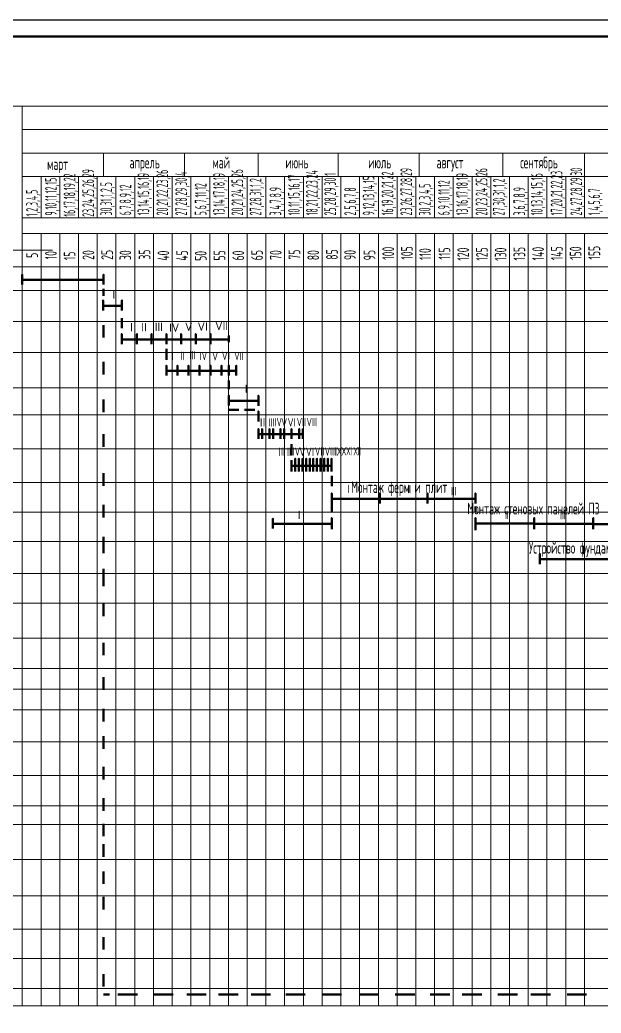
# Paper-space layout 'кал.план' of a CAD drawing. Header units: millimetres. Extents: x 0 to 2359, y 0 to 678.
# Drawn here: x 179.2 to 353, y 297.7 to 594.3 of the extents above; entities that cross this region are included whole.
import ezdxf

# ---------------------------------------------------------------- set-up
doc = ezdxf.new("R2010")
doc.units = ezdxf.units.MM
doc.header["$LTSCALE"] = 0.5
for name, color, linetype, lineweight in [('ТОЛСТЫЕ', 1, 'Continuous', 50), ('тонкая', 7, 'Continuous', 20), ('ТОНКИЕе', 7, 'Continuous', 25)]:
    doc.layers.add(name, color=color, linetype=linetype, lineweight=lineweight)
doc.layers.add('тонкие', color=7, linetype='Continuous')
doc.styles.add('Наклонный', font='isocpeur.ttf', dxfattribs={"width": 0.7, "height": 3.5})
doc.styles.add('Наклонный 5', font='isocpeur.ttf', dxfattribs={"height": 7})

psp = doc.layouts.new('кал.план')

# ---------------------------------------------------------------- linework, layer by layer
at = {"layer": 'ТОЛСТЫЕ', "const_width": 0.7}
psp.add_lwpolyline([(20.4018, 5.2751), (835.4018, 5.2751), (835.4018, 589.2751), (20.4018, 589.2751)], close=True, dxfattribs=at)
at = {"layer": 'ТОЛСТЫЕ', "color": 0}
for points in [[(179.9766, 516.6564), (179.9766, 516.6564), (179.9766, 518.2246), (179.9766, 515.2209)], [(180.0585, 516.6006), (204.3403, 516.6006)], [(204.2585, 516.6564), (204.2585, 516.6564), (204.2585, 518.2246), (204.2585, 515.2209)], [(204.2585, 513.9692), (204.2585, 511.8844)], [(204.1445, 508.9386), (204.1445, 508.9386), (204.1445, 510.5067), (204.1445, 507.503)], [(209.7445, 508.9386), (209.7445, 508.9386), (209.7445, 510.5067), (209.7445, 507.503)], [(204.2263, 508.8827), (209.8263, 508.8827)], [(209.7445, 505.1766), (209.7445, 502.2196)], [(204.2585, 503.1297), (204.2585, 499.387)], [(209.7071, 498.8615), (209.7071, 498.8615), (209.7071, 500.4297), (209.7071, 497.426)], [(209.8263, 498.8615), (241.7263, 498.8615), (241.7263, 499.8804), (241.7263, 498.0167)], [(209.8263, 498.8615), (241.7263, 498.9485)], [(214.2263, 498.8615), (214.2263, 498.8615), (214.2263, 500.4297), (214.2263, 497.426)], [(218.6263, 498.8615), (218.6263, 498.8615), (218.6263, 500.4297), (218.6263, 497.426)], [(223.0263, 498.8615), (223.0263, 498.8615), (223.0263, 500.4297), (223.0263, 497.426)], [(223.0263, 498.8615), (223.0263, 498.8615), (223.0263, 500.4297), (223.0263, 497.426)], [(227.4263, 498.8615), (227.4263, 498.8615), (227.4263, 500.4297), (227.4263, 497.426)], [(227.4263, 498.8615), (227.4263, 498.8615), (227.4263, 500.4297), (227.4263, 497.426)], [(231.8263, 498.8615), (231.8263, 498.8615), (231.8263, 500.4297), (231.8263, 497.426)], [(231.8263, 498.8615), (231.8263, 498.8615), (231.8263, 500.4297), (231.8263, 497.426)], [(236.2263, 498.8615), (236.2263, 498.8615), (236.2263, 500.4297), (236.2263, 497.426)], [(223.0263, 496.0406), (223.0263, 492.7938)], [(204.2585, 492.1641), (204.2585, 488.4213)], [(223.0263, 489.4589), (223.0263, 489.4589), (223.0263, 491.0271), (223.0263, 488.0234)], [(223.0263, 489.4589), (223.0263, 489.4589), (223.0263, 491.0271), (223.0263, 488.0234)], [(223.0263, 489.4589), (243.9263, 489.4589)], [(226.3263, 489.4589), (226.3263, 489.4589), (226.3263, 491.0271), (226.3263, 488.0234)], [(226.3263, 489.4589), (226.3263, 489.4589), (226.3263, 491.0271), (226.3263, 488.0234)], [(229.6263, 489.4589), (229.6263, 489.4589), (229.6263, 491.0271), (229.6263, 488.0234)], [(229.6263, 489.4589), (229.6263, 489.4589), (229.6263, 491.0271), (229.6263, 488.0234)], [(232.9263, 489.4589), (232.9263, 489.4589), (232.9263, 491.0271), (232.9263, 488.0234)], [(232.9263, 489.4589), (232.9263, 489.4589), (232.9263, 491.0271), (232.9263, 488.0234)], [(236.2263, 489.4589), (236.2263, 489.4589), (236.2263, 491.0271), (236.2263, 488.0234)], [(236.2263, 489.4589), (236.2263, 489.4589), (236.2263, 491.0271), (236.2263, 488.0234)], [(239.5263, 489.4589), (239.5263, 489.4589), (239.5263, 491.0271), (239.5263, 488.0234)], [(239.5263, 489.4589), (239.5263, 489.4589), (239.5263, 491.0271), (239.5263, 488.0234)], [(239.5263, 489.4589), (241.7263, 489.4589)], [(241.7263, 489.4589), (241.7263, 489.4589), (241.7263, 491.0271), (241.7263, 488.0234)], [(241.7263, 489.4589), (241.7263, 489.4589), (241.7263, 491.0271), (241.7263, 488.0234)], [(241.7263, 489.4589), (241.7263, 489.4589), (241.7263, 491.0271), (241.7263, 488.0234)], [(243.9263, 489.4589), (243.9263, 489.4589), (243.9263, 491.0271), (243.9263, 488.0234)], [(241.7263, 486.5507), (241.7263, 484.0094)], [(204.2585, 480.9084), (204.2585, 477.1656)], [(241.7263, 480.5084), (241.7263, 480.5084), (241.7263, 482.0766), (241.7263, 479.0728)], [(250.5263, 480.4421), (250.5263, 480.4421), (250.5263, 482.0102), (250.5263, 479.0065)], [(241.7263, 480.5084), (250.5263, 480.5084)], [(241.7263, 477.8514), (244.7222, 477.8514)], [(246.4254, 477.8514), (249.4213, 477.8514)], [(250.5263, 475.7563), (250.5263, 475.7563), (250.5263, 477.3245), (250.5263, 474.3208)], [(250.5263, 470.5522), (250.5263, 470.5522), (250.5263, 472.1204), (250.5263, 469.1167)], [(251.6263, 470.5522), (251.6263, 470.5522), (251.6263, 472.1204), (251.6263, 469.1167)], [(253.8263, 470.5522), (253.8263, 470.5522), (253.8263, 472.1204), (253.8263, 469.1167)], [(254.9263, 470.5522), (254.9263, 470.5522), (254.9263, 472.1204), (254.9263, 469.1167)], [(257.1263, 470.5522), (257.1263, 470.5522), (257.1263, 472.1204), (257.1263, 469.1167)], [(258.2263, 470.5522), (258.2263, 470.5522), (258.2263, 472.1204), (258.2263, 469.1167)], [(260.4263, 470.5522), (260.4263, 470.5522), (260.4263, 472.1204), (260.4263, 469.1167)], [(262.7263, 470.5522), (262.7263, 470.5522), (262.7263, 472.1204), (262.7263, 469.1167)], [(263.8263, 470.5522), (263.8263, 470.5522), (263.8263, 472.1204), (263.8263, 469.1167)], [(204.2585, 470.5413), (204.2585, 466.7985)], [(250.5263, 470.5522), (263.7263, 470.5522)], [(260.4263, 467.5671), (260.4263, 464.2396)], [(260.4263, 461.1148), (261.5263, 461.1148), (261.5263, 463.2721), (261.5263, 459.3904)], [(260.4263, 462.7786), (260.4263, 459.4511)], [(261.5263, 461.1148), (262.6263, 461.1148), (262.6263, 463.2721), (262.6263, 459.3904)], [(262.6263, 461.1148), (263.7263, 461.1148), (263.7263, 463.2721), (263.7263, 459.3904)], [(263.7263, 461.1148), (264.8263, 461.1148), (264.8263, 463.2721), (264.8263, 459.3904)], [(264.8263, 461.1148), (265.9263, 461.1148), (265.9263, 463.2721), (265.9263, 459.3904)], [(265.8263, 461.1148), (266.9263, 461.1148), (266.9263, 463.2721), (266.9263, 459.3904)], [(266.9263, 461.1148), (268.0263, 461.1148), (268.0263, 463.2721), (268.0263, 459.3904)], [(268.0263, 461.1148), (269.1263, 461.1148), (269.1263, 463.2721), (269.1263, 459.3904)], [(269.1263, 461.1148), (270.2263, 461.1148), (270.2263, 463.2721), (270.2263, 459.3904)], [(270.2263, 461.1148), (271.3263, 461.1148), (271.3263, 463.2721), (271.3263, 459.3904)], [(271.3263, 461.1148), (272.4263, 461.1148), (272.4263, 463.2721), (272.4263, 459.3904)], [(260.4263, 461.1148), (260.4263, 461.1148), (272.5263, 461.1148)], [(204.2585, 458.9124), (204.2585, 455.1696)], [(272.4779, 458.0651), (272.4779, 454.9887)], [(272.4779, 451.288), (272.4779, 451.288), (272.4779, 452.8562), (272.4779, 449.8525)], [(272.4779, 451.288), (315.3779, 451.288)], [(286.7779, 451.288), (286.7779, 451.288), (286.7779, 452.8562), (286.7779, 449.8525)], [(301.0779, 451.288), (301.0779, 451.288), (301.0779, 452.8562), (301.0779, 449.8525)], [(315.3779, 451.288), (315.3779, 451.288), (315.3779, 452.8562), (315.3779, 449.8525)], [(204.2585, 449.4339), (204.2585, 445.6912)], [(272.4779, 449.9926), (272.4779, 447.2762)], [(315.3779, 448.9734), (315.3779, 447.4489)], [(254.8779, 443.7874), (272.4779, 443.7874), (272.4779, 445.4928), (272.4779, 442.1411)], [(254.8779, 443.7874), (254.8779, 443.7874), (254.8779, 445.3555), (254.8779, 442.3518)], [(272.4779, 443.721), (272.4779, 443.721), (272.4779, 445.2892), (272.4779, 442.2855)], [(315.3779, 443.8583), (332.9779, 443.8583), (332.9779, 445.5637), (332.9779, 442.212)], [(315.3779, 444.0277), (315.3779, 443.8583), (315.3779, 445.5547), (315.3779, 441.8976)], [(315.3779, 443.8583), (315.3779, 443.8583), (315.3779, 445.4264), (315.3779, 442.4227)], [(332.9779, 443.7874), (350.5779, 443.7874), (350.5779, 445.4928), (350.5779, 442.1411)], [(332.9779, 443.7919), (332.9779, 443.7919), (332.9779, 445.3601), (332.9779, 442.3564)], [(332.9779, 443.7874), (332.9779, 443.7874), (332.9779, 445.3555), (332.9779, 442.3518)], [(350.5779, 443.721), (368.1779, 443.721), (368.1779, 445.4264), (368.1779, 442.0748)], [(350.5779, 443.721), (350.5779, 443.721), (350.5779, 445.2892), (350.5779, 442.2855)], [(350.5779, 443.721), (350.5779, 443.721), (350.5779, 445.2892), (350.5779, 442.2855)], [(204.2585, 439.8594), (204.2585, 436.1166)], [(204.2585, 438.7706), (204.2585, 435.0279)], [(334.6779, 433.1986), (368.1779, 433.1986), (368.1779, 435.1441), (368.1779, 431.4335)], [(334.6779, 433.1986), (334.6779, 433.1986), (334.6779, 434.7668), (334.6779, 431.7631)], [(204.2585, 430.3809), (204.2585, 426.6381)], [(204.2585, 419.9851), (204.2585, 416.2424)], [(204.2585, 388.5323), (204.2585, 384.7895)], [(204.2585, 380.3303), (204.2585, 376.5876)], [(204.2585, 371.2574), (204.2585, 367.5146)], [(204.2585, 371.2134), (204.2585, 367.4706)], [(204.2585, 361.8377), (204.2585, 358.095)], [(204.2585, 354.2082), (204.2585, 350.4654)], [(204.2585, 348.1111), (204.2585, 344.3684)], [(204.2585, 339.966), (204.2585, 336.2233)], [(204.2585, 332.3853), (204.2585, 328.6426)]]:
    psp.add_lwpolyline(points, dxfattribs=at)
at = {"layer": 'ТОЛСТЫЕ'}
for points in [[(204.2585, 428.9191), (204.2585, 425.1764)], [(204.2585, 408.2717), (204.2585, 404.5289)], [(204.2585, 397.9401), (204.2585, 394.1974)], [(204.2585, 320.3625), (204.2585, 316.6197)], [(204.2585, 309.3087), (204.2585, 305.566)], [(204.2585, 308.4306), (204.2585, 308.4306)], [(205.9941, 303.252), (204.2585, 303.252)], [(214.3762, 303.252), (208.5353, 303.252)], [(225.0959, 303.252), (219.2549, 303.252)], [(234.944, 303.252), (229.103, 303.252)], [(244.4435, 303.252), (238.6026, 303.252)], [(254.1867, 303.252), (248.3458, 303.252)], [(264.5578, 303.252), (258.7168, 303.252)], [(275.3646, 303.252), (269.5236, 303.252)], [(286.52, 303.252), (280.679, 303.252)], [(297.2396, 303.252), (291.3987, 303.252)], [(307.6979, 303.252), (301.8569, 303.252)], [(317.2846, 303.252), (311.4436, 303.252)], [(327.9171, 303.252), (322.0761, 303.252)], [(337.8249, 303.252), (331.9839, 303.252)], [(348.6317, 303.252), (342.7907, 303.252)]]:
    psp.add_lwpolyline(points, dxfattribs=at)
at = {"layer": 'тонкая'}
for p, q in [((24.0093, 568.4989), (833.0093, 568.4989)), ((835.1766, 568.4989), (24.0093, 568.4989)), ((149.0093, 568.4989), (189.0093, 568.4989)), ((177.0093, 568.4989), (182.7093, 568.4989)), ((179.9766, 568.4989), (179.9766, 520.4989)), ((179.9766, 567.5891), (179.9766, 561.4989)), ((179.9766, 561.4989), (835.1766, 561.4989)), ((179.9766, 561.4989), (179.9766, 561.4989)), ((179.9766, 561.4989), (403.9766, 561.4989)), ((835.1766, 554.4989), (179.9766, 554.4989)), ((179.9766, 554.4989), (179.9766, 547.4989)), ((204.2226, 547.4989), (204.2226, 554.4989)), ((228.4297, 547.4989), (228.4297, 554.4989)), ((250.4918, 547.4989), (250.4918, 554.4989)), ((274.3512, 547.4989), (274.3512, 554.4989)), ((298.5516, 547.4989), (298.5516, 554.4989)), ((323.5469, 547.4989), (323.5469, 554.4989)), ((348.0214, 547.4989), (348.0214, 554.4989)), ((179.9766, 547.4989), (823.9766, 547.4989)), ((179.9766, 547.4989), (179.9766, 537.4989)), ((179.9766, 547.4989), (185.5766, 547.4989)), ((185.5766, 547.4989), (185.5766, 535.1994)), ((185.5766, 547.4989), (191.1766, 547.4989)), ((191.1766, 547.4989), (191.1766, 537.4989)), ((191.1766, 547.4989), (196.7766, 547.4989)), ((191.1766, 547.4989), (191.1766, 535.1994)), ((196.7766, 547.4989), (196.7766, 537.4989)), ((196.7766, 547.4989), (202.3766, 547.4989)), ((196.7766, 547.4989), (202.3766, 547.4989)), ((196.7766, 547.4989), (202.3766, 547.4989)), ((196.7766, 547.4989), (196.7766, 535.1994)), ((202.3766, 547.4989), (202.3766, 537.4989)), ((202.3766, 547.4989), (207.9766, 547.4989)), ((202.3766, 547.4989), (202.3766, 535.1994)), ((207.9766, 547.4989), (207.9766, 537.4989)), ((207.9766, 547.4989), (207.9766, 535.1994)), ((213.5766, 547.4989), (213.5766, 537.4989)), ((213.5766, 547.4989), (213.5766, 535.1994)), ((219.1766, 547.4989), (219.1766, 537.4989)), ((219.1766, 547.4989), (219.1766, 535.1994)), ((224.7766, 547.4989), (224.7766, 537.4989)), ((224.7766, 547.4989), (224.7766, 535.1994)), ((230.3766, 547.4989), (230.3766, 537.4989)), ((230.3766, 547.4989), (232.2366, 547.4989)), ((230.3766, 547.4989), (230.3766, 535.1994)), ((235.9766, 547.4989), (235.9766, 537.4989)), ((235.9766, 547.4989), (235.9766, 535.1994)), ((241.5766, 547.4989), (241.5766, 537.4989)), ((241.5766, 547.4989), (241.5766, 535.1994)), ((247.1766, 547.4989), (247.1766, 537.4989)), ((247.1766, 547.4989), (247.1766, 535.1994)), ((252.7766, 547.4989), (252.7766, 537.4989)), ((252.7766, 547.4989), (252.7766, 535.1994)), ((258.3766, 547.4989), (258.3766, 537.4989)), ((258.3766, 547.4989), (258.3766, 535.1994)), ((263.9766, 547.4989), (262.1166, 547.4989)), ((263.9766, 547.4989), (263.9766, 537.4989)), ((263.9766, 547.4989), (263.9766, 535.1994)), ((269.5766, 547.4989), (267.7166, 547.4989)), ((269.5766, 547.4989), (269.5766, 537.4989)), ((269.5766, 547.4989), (269.5766, 535.1994)), ((275.1766, 547.4989), (275.1766, 537.4989)), ((275.1766, 547.4989), (275.1766, 535.1994)), ((280.7766, 547.4989), (280.7766, 537.4989)), ((280.7766, 547.4989), (280.7766, 535.1994)), ((286.3766, 547.4989), (286.3766, 537.4989)), ((286.3766, 547.4989), (286.3766, 535.1994)), ((291.9766, 547.4989), (291.9766, 537.4989)), ((291.9766, 547.4989), (291.9766, 535.1994)), ((297.5766, 547.4989), (297.5766, 537.4989)), ((297.5766, 547.4989), (297.5766, 535.1994)), ((303.1766, 547.4989), (303.1766, 537.4989)), ((303.1766, 547.4989), (303.1766, 535.1994)), ((308.7766, 547.4989), (308.7766, 537.4989)), ((308.7766, 547.4989), (308.7766, 535.1994)), ((314.3766, 547.4989), (314.3766, 537.4989)), ((314.3766, 547.4989), (314.3766, 535.1994)), ((319.9766, 547.4989), (319.9766, 537.4989)), ((319.9766, 547.4989), (319.9766, 535.1994)), ((325.5766, 547.4989), (325.5766, 537.4989)), ((325.5766, 547.4989), (325.5766, 535.1994)), ((331.1766, 547.4989), (331.1766, 537.4989)), ((331.1766, 547.4989), (331.1766, 535.1994)), ((336.7766, 547.4989), (336.7766, 537.4989)), ((336.7766, 547.4989), (336.7766, 535.1994)), ((342.3766, 547.4989), (342.3766, 537.4989)), ((342.3766, 547.4989), (342.3766, 535.1994)), ((347.9766, 547.4989), (346.1166, 547.4989)), ((347.9766, 547.4989), (347.9766, 537.4989)), ((347.9766, 547.4989), (347.9766, 535.1994)), ((179.9766, 537.4989), (179.9766, 530.4989)), ((179.9766, 535.1994), (835.1766, 535.1994)), ((179.9766, 530.4989), (835.1766, 530.4989)), ((179.9766, 530.4989), (179.9766, 520.4989)), ((183.4761, 530.4989), (179.9766, 530.4989)), ((185.5766, 530.4989), (185.5766, 520.4989)), ((191.1766, 530.4989), (191.1766, 520.4989)), ((196.7766, 530.4989), (196.7766, 520.4989)), ((202.3766, 530.4989), (202.3766, 520.4989)), ((207.9766, 530.4989), (207.9766, 520.4989)), ((213.5766, 530.4989), (213.5766, 520.4989)), ((219.1766, 530.4989), (219.1766, 520.4989)), ((224.7766, 530.4989), (224.7766, 520.4989)), ((230.3766, 530.4989), (230.3766, 520.4989)), ((235.9766, 530.4989), (235.9766, 520.4989)), ((241.5766, 530.4989), (241.5766, 520.4989)), ((247.1766, 530.4989), (247.1766, 520.4989)), ((252.7766, 530.4989), (252.7766, 520.4989)), ((258.3766, 530.4989), (258.3766, 520.4989)), ((263.9766, 530.4989), (263.9766, 520.4989)), ((269.5766, 530.4989), (269.5766, 520.4989)), ((275.1766, 530.4989), (275.1766, 520.4989)), ((280.7766, 530.4989), (280.7766, 520.4989)), ((286.3766, 530.4989), (286.3766, 520.4989)), ((291.9766, 530.4989), (291.9766, 520.4989)), ((297.5766, 530.4989), (297.5766, 520.4989)), ((303.1766, 530.4989), (303.1766, 520.4989)), ((308.7766, 530.4989), (308.7766, 520.4989)), ((314.3766, 530.4989), (314.3766, 520.4989)), ((319.9766, 530.4989), (319.9766, 520.4989)), ((325.5766, 530.4989), (325.5766, 520.4989)), ((331.1766, 530.4989), (331.1766, 520.4989)), ((336.7766, 530.4989), (336.7766, 520.4989)), ((342.3766, 530.4989), (342.3766, 520.4989)), ((347.9766, 530.4989), (347.9766, 520.4989)), ((189.0093, 525.4989), (21.0093, 525.4989)), ((179.9766, 520.4989), (179.9766, 525.4989)), ((179.9766, 520.4989), (179.9766, 524.4989)), ((189.0093, 520.4989), (21.0093, 520.4989)), ((179.9766, 520.4989), (179.9766, 521.9989)), ((179.9766, 520.4989), (835.1766, 520.4989)), ((179.9766, 520.4989), (179.9766, 350.4989)), ((179.9766, 520.4989), (179.9766, 515.4989)), ((185.5766, 520.4989), (185.5766, 350.4989)), ((191.1766, 520.4989), (191.1766, 350.4989)), ((196.7766, 520.4989), (196.7766, 350.4989)), ((202.3766, 520.4989), (202.3766, 350.4989)), ((207.9766, 520.4989), (207.9766, 350.4989)), ((213.5766, 520.4989), (213.5766, 350.4989)), ((219.1766, 520.4989), (219.1766, 350.4989)), ((224.7766, 520.4989), (224.7766, 350.4989)), ((230.3766, 520.4989), (230.3766, 350.4989)), ((230.3766, 515.4989), (230.3766, 520.4989)), ((235.9766, 520.4989), (235.9766, 350.4989)), ((241.5766, 520.4989), (241.5766, 350.4989)), ((247.1766, 520.4989), (247.1766, 350.4989)), ((252.7766, 520.4989), (252.7766, 350.4989)), ((258.3766, 520.4989), (258.3766, 350.4989)), ((263.9766, 520.4989), (263.9766, 350.4989)), ((269.5766, 520.4989), (269.5766, 350.4989)), ((275.1766, 520.4989), (275.1766, 350.4989)), ((280.7766, 520.4989), (280.7766, 350.4989)), ((286.3766, 520.4989), (286.3766, 350.4989)), ((291.9766, 520.4989), (291.9766, 350.4989)), ((297.5766, 520.4989), (297.5766, 350.4989)), ((303.1766, 520.4989), (303.1766, 350.4989)), ((308.7766, 520.4989), (308.7766, 350.4989)), ((314.3766, 520.4989), (314.3766, 350.4989)), ((319.9766, 520.4989), (319.9766, 350.4989)), ((325.5766, 520.4989), (325.5766, 350.4989)), ((331.1766, 520.4989), (331.1766, 350.4989)), ((336.7766, 520.4989), (336.7766, 350.4989)), ((342.3766, 520.4989), (342.3766, 350.4989)), ((347.9766, 520.4989), (347.9766, 350.4989)), ((21.0093, 513.4114), (833.0093, 513.4114)), ((179.9766, 513.4114), (835.1766, 513.4114)), ((230.3766, 515.4989), (230.3766, 505.4989)), ((179.9766, 510.4989), (179.9766, 340.4989)), ((185.5766, 510.4989), (185.5766, 340.4989)), ((191.1766, 510.4989), (191.1766, 340.4989)), ((202.3766, 510.4989), (202.3766, 340.4989)), ((207.9766, 510.4989), (207.9766, 340.4989)), ((213.5766, 510.4989), (213.5766, 340.4989)), ((219.1766, 510.4989), (219.1766, 340.4989)), ((224.7766, 510.4989), (224.7766, 340.4989)), ((230.3766, 510.4989), (230.3766, 340.4989)), ((235.9766, 510.4989), (235.9766, 340.4989)), ((241.5766, 510.4989), (241.5766, 340.4989)), ((247.1766, 510.4989), (247.1766, 340.4989)), ((252.7766, 510.4989), (252.7766, 340.4989)), ((258.3766, 510.4989), (258.3766, 340.4989)), ((263.9766, 510.4989), (263.9766, 340.4989)), ((269.5766, 510.4989), (269.5766, 340.4989)), ((275.1766, 510.4989), (275.1766, 340.4989)), ((280.7766, 510.4989), (280.7766, 340.4989)), ((286.3766, 510.4989), (286.3766, 340.4989)), ((291.9766, 510.4989), (291.9766, 340.4989)), ((297.5766, 510.4989), (297.5766, 340.4989)), ((303.1766, 510.4989), (303.1766, 340.4989)), ((308.7766, 510.4989), (308.7766, 340.4989)), ((314.3766, 510.4989), (314.3766, 340.4989)), ((319.9766, 510.4989), (319.9766, 340.4989)), ((325.5766, 510.4989), (325.5766, 340.4989)), ((331.1766, 510.4989), (331.1766, 340.4989)), ((336.7766, 510.4989), (336.7766, 340.4989)), ((342.3766, 510.4989), (342.3766, 340.4989)), ((347.9766, 510.4989), (347.9766, 340.4989)), ((21.0093, 504.1934), (823.1093, 504.1934)), ((21.0093, 504.1934), (833.0093, 504.1934)), ((179.9766, 504.1934), (835.1766, 504.1934)), ((179.9766, 500.4989), (179.9766, 330.4989)), ((185.5766, 500.4989), (185.5766, 330.4989)), ((191.1766, 500.4989), (191.1766, 330.4989)), ((196.7766, 500.4989), (196.7766, 330.4989)), ((202.3766, 500.4989), (202.3766, 330.4989)), ((207.9766, 500.4989), (207.9766, 330.4989)), ((213.5766, 500.4989), (213.5766, 330.4989)), ((219.1766, 500.4989), (219.1766, 330.4989)), ((224.7766, 500.4989), (224.7766, 330.4989)), ((230.3766, 500.4989), (230.3766, 330.4989)), ((235.9766, 500.4989), (235.9766, 330.4989)), ((241.5766, 500.4989), (241.5766, 330.4989)), ((247.1766, 500.4989), (247.1766, 330.4989)), ((252.7766, 500.4989), (252.7766, 330.4989)), ((258.3766, 500.4989), (258.3766, 330.4989)), ((263.9766, 500.4989), (263.9766, 330.4989)), ((269.5766, 500.4989), (269.5766, 330.4989)), ((275.1766, 500.4989), (275.1766, 330.4989)), ((280.7766, 500.4989), (280.7766, 330.4989)), ((286.3766, 500.4989), (286.3766, 330.4989)), ((291.9766, 500.4989), (291.9766, 330.4989)), ((297.5766, 500.4989), (297.5766, 330.4989)), ((303.1766, 500.4989), (303.1766, 330.4989)), ((308.7766, 500.4989), (308.7766, 330.4989)), ((314.3766, 500.4989), (314.3766, 330.4989)), ((319.9766, 500.4989), (319.9766, 330.4989)), ((325.5766, 500.4989), (325.5766, 330.4989)), ((331.1766, 500.4989), (331.1766, 330.4989)), ((336.7766, 500.4989), (336.7766, 330.4989)), ((342.3766, 500.4989), (342.3766, 330.4989)), ((347.9766, 500.4989), (347.9766, 330.4989)), ((21.0093, 494.9845), (823.1093, 494.9845)), ((21.0093, 494.9845), (833.0093, 494.9845)), ((179.9766, 494.9845), (835.1766, 494.9845)), ((179.9766, 490.4989), (179.9766, 320.4989)), ((185.5766, 490.4989), (185.5766, 320.4989)), ((191.1766, 490.4989), (191.1766, 320.4989)), ((196.7766, 490.4989), (196.7766, 320.4989)), ((202.3766, 490.4989), (202.3766, 320.4989)), ((207.9766, 490.4989), (207.9766, 320.4989)), ((213.5766, 490.4989), (213.5766, 320.4989)), ((219.1766, 490.4989), (219.1766, 320.4989)), ((224.7766, 490.4989), (224.7766, 320.4989)), ((230.3766, 490.4989), (230.3766, 320.4989)), ((235.9766, 490.4989), (235.9766, 320.4989)), ((241.5766, 490.4989), (241.5766, 320.4989)), ((247.1766, 490.4989), (247.1766, 320.4989)), ((252.7766, 490.4989), (252.7766, 320.4989)), ((258.3766, 490.4989), (258.3766, 320.4989)), ((263.9766, 490.4989), (263.9766, 320.4989)), ((269.5766, 490.4989), (269.5766, 320.4989)), ((275.1766, 490.4989), (275.1766, 320.4989)), ((280.7766, 490.4989), (280.7766, 320.4989)), ((286.3766, 490.4989), (286.3766, 320.4989)), ((291.9766, 490.4989), (291.9766, 320.4989)), ((297.5766, 490.4989), (297.5766, 320.4989)), ((303.1766, 490.4989), (303.1766, 320.4989)), ((308.7766, 490.4989), (308.7766, 320.4989)), ((314.3766, 490.4989), (314.3766, 320.4989)), ((319.9766, 490.4989), (319.9766, 320.4989)), ((325.5766, 490.4989), (325.5766, 320.4989)), ((331.1766, 490.4989), (331.1766, 320.4989)), ((336.7766, 490.4989), (336.7766, 320.4989)), ((342.3766, 490.4989), (342.3766, 320.4989)), ((347.9766, 490.4989), (347.9766, 299.8783)), ((21.0093, 484.3456), (823.1093, 484.3456)), ((21.0093, 484.3456), (833.0093, 484.3456)), ((179.9766, 484.3456), (835.1766, 484.3456)), ((179.9766, 480.4989), (179.9766, 310.4989)), ((185.5766, 480.4989), (185.5766, 310.4989)), ((191.1766, 480.4989), (191.1766, 310.4989)), ((196.7766, 480.4989), (196.7766, 310.4989)), ((202.3766, 480.4989), (202.3766, 310.4989)), ((207.9766, 480.4989), (207.9766, 310.4989)), ((213.5766, 480.4989), (213.5766, 310.4989)), ((219.1766, 480.4989), (219.1766, 310.4989)), ((224.7766, 480.4989), (224.7766, 310.4989)), ((230.3766, 480.4989), (230.3766, 310.4989)), ((235.9766, 480.4989), (235.9766, 310.4989)), ((241.5766, 480.4989), (241.5766, 310.4989)), ((247.1766, 480.4989), (247.1766, 310.4989)), ((252.7766, 480.4989), (252.7766, 310.4989)), ((258.3766, 480.4989), (258.3766, 310.4989)), ((263.9766, 480.4989), (263.9766, 310.4989)), ((269.5766, 480.4989), (269.5766, 310.4989)), ((275.1766, 480.4989), (275.1766, 310.4989)), ((280.7766, 480.4989), (280.7766, 310.4989)), ((286.3766, 480.4989), (286.3766, 310.4989)), ((291.9766, 480.4989), (291.9766, 310.4989)), ((297.5766, 480.4989), (297.5766, 310.4989)), ((303.1766, 480.4989), (303.1766, 310.4989)), ((308.7766, 480.4989), (308.7766, 310.4989)), ((314.3766, 480.4989), (314.3766, 310.4989)), ((319.9766, 480.4989), (319.9766, 310.4989)), ((325.5766, 480.4989), (325.5766, 310.4989)), ((331.1766, 480.4989), (331.1766, 310.4989)), ((336.7766, 480.4989), (336.7766, 310.4989)), ((342.3766, 480.4989), (342.3766, 310.4989)), ((21.0093, 476.3543), (823.1093, 476.3543)), ((21.0093, 476.3543), (833.0093, 476.3543)), ((179.9766, 476.3543), (835.1766, 476.3543)), ((179.9766, 470.4989), (179.9766, 300.4989)), ((185.5766, 470.4989), (185.5766, 300.4989)), ((191.1766, 470.4989), (191.1766, 300.4989)), ((196.7766, 470.4989), (196.7766, 300.4989)), ((202.3766, 470.4989), (202.3766, 300.4989)), ((207.9766, 470.4989), (207.9766, 300.4989)), ((213.5766, 470.4989), (213.5766, 300.4989)), ((219.1766, 470.4989), (219.1766, 300.4989)), ((224.7766, 470.4989), (224.7766, 300.4989)), ((230.3766, 470.4989), (230.3766, 300.4989)), ((235.9766, 470.4989), (235.9766, 300.4989)), ((241.5766, 470.4989), (241.5766, 300.4989)), ((247.1766, 470.4989), (247.1766, 300.4989)), ((252.7766, 470.4989), (252.7766, 300.4989)), ((258.3766, 470.4989), (258.3766, 300.4989)), ((263.9766, 470.4989), (263.9766, 300.4989)), ((269.5766, 470.4989), (269.5766, 300.4989)), ((275.1766, 470.4989), (275.1766, 300.4989)), ((280.7766, 470.4989), (280.7766, 300.4989)), ((286.3766, 470.4989), (286.3766, 300.4989)), ((291.9766, 470.4989), (291.9766, 300.4989)), ((297.5766, 470.4989), (297.5766, 300.4989)), ((303.1766, 470.4989), (303.1766, 300.4989)), ((308.7766, 470.4989), (308.7766, 300.4989)), ((314.3766, 470.4989), (314.3766, 300.4989)), ((319.9766, 470.4989), (319.9766, 300.4989)), ((325.5766, 470.4989), (325.5766, 300.4989)), ((331.1766, 470.4989), (331.1766, 300.4989)), ((336.7766, 470.4989), (336.7766, 300.4989)), ((342.3766, 470.4989), (342.3766, 300.4989)), ((21.0093, 466.2113), (823.1093, 466.2113)), ((21.0093, 466.2113), (833.0093, 466.2113)), ((179.9766, 466.2113), (835.1766, 466.2113)), ((179.9766, 460.4989), (179.9766, 299.8783)), ((185.5766, 460.4989), (185.5766, 299.8783)), ((191.1766, 460.4989), (191.1766, 299.8783)), ((196.7766, 460.4989), (196.7766, 299.8783)), ((202.3766, 460.4989), (202.3766, 299.8783)), ((207.9766, 460.4989), (207.9766, 299.8783)), ((213.5766, 460.4989), (213.5766, 299.8783)), ((219.1766, 460.4989), (219.1766, 299.8783)), ((224.7766, 460.4989), (224.7766, 299.8783)), ((230.3766, 460.4989), (230.3766, 299.8783)), ((235.9766, 460.4989), (235.9766, 299.8783)), ((241.5766, 460.4989), (241.5766, 299.8783)), ((247.1766, 460.4989), (247.1766, 299.8783)), ((252.7766, 460.4989), (252.7766, 299.8783)), ((258.3766, 460.4989), (258.3766, 299.8783)), ((263.9766, 460.4989), (263.9766, 299.8783)), ((269.5766, 460.4989), (269.5766, 299.8783)), ((275.1766, 460.4989), (275.1766, 299.8783)), ((280.7766, 460.4989), (280.7766, 299.8783)), ((286.3766, 460.4989), (286.3766, 299.8783)), ((291.9766, 460.4989), (291.9766, 299.8783)), ((297.5766, 460.4989), (297.5766, 299.8783)), ((303.1766, 460.4989), (303.1766, 299.8783)), ((308.7766, 460.4989), (308.7766, 299.8783)), ((314.3766, 460.4989), (314.3766, 299.8783)), ((319.9766, 460.4989), (319.9766, 299.8783)), ((325.5766, 460.4989), (325.5766, 299.8783)), ((331.1766, 460.4989), (331.1766, 299.8783)), ((336.7766, 460.4989), (336.7766, 299.8783)), ((342.3766, 460.4989), (342.3766, 299.8783)), ((21.0093, 456.1479), (823.1093, 456.1479)), ((21.0093, 456.1479), (833.0093, 456.1479)), ((179.9766, 456.1479), (835.1766, 456.1479)), ((179.9766, 450.4989), (179.9766, 299.8783)), ((185.5766, 450.4989), (185.5766, 299.8783)), ((191.1766, 450.4989), (191.1766, 299.8783)), ((196.7766, 450.4989), (196.7766, 299.8783)), ((202.3766, 450.4989), (202.3766, 299.8783)), ((207.9766, 450.4989), (207.9766, 299.8783)), ((213.5766, 450.4989), (213.5766, 299.8783)), ((219.1766, 450.4989), (219.1766, 299.8783)), ((224.7766, 450.4989), (224.7766, 299.8783)), ((230.3766, 450.4989), (230.3766, 299.8783)), ((235.9766, 450.4989), (235.9766, 299.8783)), ((241.5766, 450.4989), (241.5766, 299.8783)), ((247.1766, 450.4989), (247.1766, 299.8783)), ((252.7766, 450.4989), (252.7766, 299.8783)), ((258.3766, 450.4989), (258.3766, 299.8783)), ((263.9766, 450.4989), (263.9766, 299.8783)), ((269.5766, 450.4989), (269.5766, 299.8783)), ((275.1766, 450.4989), (275.1766, 299.8783)), ((280.7766, 450.4989), (280.7766, 299.8783)), ((286.3766, 450.4989), (286.3766, 299.8783)), ((291.9766, 450.4989), (291.9766, 299.8783)), ((297.5766, 450.4989), (297.5766, 299.8783)), ((303.1766, 450.4989), (303.1766, 299.8783)), ((308.7766, 450.4989), (308.7766, 299.8783)), ((314.3766, 450.4989), (314.3766, 299.8783)), ((319.9766, 450.4989), (319.9766, 299.8783)), ((325.5766, 450.4989), (325.5766, 299.8783)), ((331.1766, 450.4989), (331.1766, 299.8783)), ((336.7766, 450.4989), (336.7766, 299.8783)), ((342.3766, 450.4989), (342.3766, 299.8783)), ((21.0093, 447.2123), (823.1093, 447.2123)), ((21.0093, 447.2123), (833.0093, 447.2123)), ((179.9766, 447.2123), (835.1766, 447.2123)), ((179.9766, 440.4989), (179.9766, 299.8783)), ((185.5766, 440.4989), (185.5766, 299.8783)), ((191.1766, 440.4989), (191.1766, 299.8783)), ((196.7766, 440.4989), (196.7766, 299.8783)), ((202.3766, 440.4989), (202.3766, 299.8783)), ((207.9766, 440.4989), (207.9766, 299.8783)), ((213.5766, 440.4989), (213.5766, 299.8783)), ((219.1766, 440.4989), (219.1766, 299.8783)), ((224.7766, 440.4989), (224.7766, 299.8783)), ((230.3766, 440.4989), (230.3766, 299.8783)), ((235.9766, 440.4989), (235.9766, 299.8783)), ((241.5766, 440.4989), (241.5766, 299.8783)), ((247.1766, 440.4989), (247.1766, 299.8783)), ((252.7766, 440.4989), (252.7766, 299.8783)), ((258.3766, 440.4989), (258.3766, 299.8783)), ((263.9766, 440.4989), (263.9766, 299.8783)), ((269.5766, 440.4989), (269.5766, 299.8783)), ((275.1766, 440.4989), (275.1766, 299.8783)), ((280.7766, 440.4989), (280.7766, 299.8783)), ((286.3766, 440.4989), (286.3766, 299.8783)), ((291.9766, 440.4989), (291.9766, 299.8783)), ((297.5766, 440.4989), (297.5766, 299.8783)), ((303.1766, 440.4989), (303.1766, 299.8783)), ((308.7766, 440.4989), (308.7766, 299.8783)), ((314.3766, 440.4989), (314.3766, 299.8783)), ((319.9766, 440.4989), (319.9766, 299.8783)), ((325.5766, 440.4989), (325.5766, 299.8783)), ((331.1766, 440.4989), (331.1766, 299.8783)), ((336.7766, 440.4989), (336.7766, 299.8783)), ((342.3766, 440.4989), (342.3766, 299.8783)), ((21.0093, 438.5204), (823.1093, 438.5204)), ((21.0093, 438.5204), (833.0093, 438.5204)), ((179.9766, 438.5204), (835.1766, 438.5204)), ((21.0093, 428.9133), (823.1093, 428.9133)), ((21.0093, 428.9133), (833.0093, 428.9133)), ((179.9766, 428.9133), (835.1766, 428.9133)), ((179.9921, 425.7742), (179.9921, 425.7742)), ((21.0093, 420.0405), (823.1093, 420.0405)), ((21.0093, 420.0405), (833.0093, 420.0405)), ((179.9766, 420.0405), (835.1766, 420.0405)), ((179.9921, 414.4923), (179.9921, 414.4923)), ((21.0093, 409.5852), (823.1093, 409.5852)), ((21.0093, 409.5852), (833.0093, 409.5852)), ((179.9766, 409.5852), (835.1766, 409.5852)), ((21.0093, 400.6219), (823.1093, 400.6219)), ((21.0093, 400.6219), (833.0093, 400.6219)), ((179.9766, 400.6219), (835.1766, 400.6219)), ((179.9921, 395.2901), (179.9921, 395.2901)), ((21.0093, 394.4181), (823.1093, 394.4181)), ((21.0093, 394.4181), (833.0093, 394.4181)), ((179.9766, 394.4181), (835.1766, 394.4181)), ((21.0093, 388.257), (823.1093, 388.257)), ((21.0093, 388.257), (833.0093, 388.257)), ((179.9766, 388.257), (835.1766, 388.257)), ((21.0093, 378.6594), (833.0463, 378.6594)), ((179.9766, 378.6594), (835.1766, 378.6594)), ((21.0093, 368.652), (823.1093, 368.652)), ((21.0093, 368.652), (833.0093, 368.652)), ((179.9766, 368.652), (835.1766, 368.652)), ((21.0093, 359.5317), (823.1093, 359.5317)), ((21.0093, 359.5317), (833.0093, 359.5317)), ((179.9766, 359.5317), (835.1766, 359.5317)), ((21.0093, 353.967), (823.1093, 353.967)), ((21.0093, 353.967), (823.1093, 353.967)), ((21.0093, 353.967), (833.0093, 353.967)), ((179.9766, 353.967), (835.1766, 353.967)), ((21.0093, 343.5627), (823.1093, 343.5627)), ((21.0093, 343.5627), (833.0093, 343.5627)), ((21.0093, 343.5627), (835.1766, 343.5627)), ((21.0093, 332.7117), (823.1093, 332.7117)), ((21.0093, 332.7117), (823.1093, 332.7117)), ((21.0093, 332.7117), (823.1093, 332.7117)), ((21.0093, 332.7117), (833.0093, 332.7117)), ((21.0093, 332.7117), (835.1766, 332.7117)), ((21.0093, 322.7523), (823.1093, 322.7523)), ((21.0093, 322.7523), (823.1093, 322.7523)), ((21.0093, 322.7523), (823.1093, 322.7523)), ((21.0093, 322.7523), (833.0093, 322.7523)), ((21.0093, 322.7523), (835.1766, 322.7523)), ((219.1766, 320.4989), (219.1766, 315.4989)), ((179.9766, 315.4989), (179.9766, 315.4989)), ((21.0093, 313.9929), (823.1093, 313.9929)), ((21.0093, 313.9929), (823.1093, 313.9929)), ((21.0093, 313.9929), (823.1093, 313.9929)), ((21.0093, 313.9929), (833.0093, 313.9929)), ((21.0093, 313.9929), (835.1766, 313.9929)), ((21.0093, 305.0273), (823.1093, 305.0273)), ((21.0093, 305.0273), (823.1093, 305.0273)), ((21.0093, 305.0273), (823.1093, 305.0273)), ((21.0093, 305.0273), (833.0093, 305.0273)), ((21.0093, 305.0273), (835.1766, 305.0273)), ((179.9766, 305.4989), (179.9766, 305.4989)), ((21.0093, 299.8783), (823.1093, 299.8783)), ((21.0093, 299.8783), (835.1766, 299.8783))]:
    psp.add_line(p, q, dxfattribs=at)
at = {"layer": 'тонкие'}
psp.add_lwpolyline([(840.4018, 0.2751), (0.4018, 0.2751), (0.4018, 594.2751), (840.4018, 594.2751)], close=True, dxfattribs=at)
at = {"layer": 'ТОНКИЕе', "color": 0}
for points in [[(204.2585, 516.6006), (180.0585, 516.6006)], [(272.4779, 449.9926), (272.4779, 447.2762)]]:
    psp.add_lwpolyline(points, dxfattribs=at)

# ---------------------------------------------------------------- texts
at = {"layer": 'тонкая', "style": 'Наклонный', "width": 0.6}
for s, p in [('март', (187.4028, 549.4481)), ('апрель', (212.0357, 549.9266)), ('май', (236.8201, 549.9266)), ('июнь', (258.5938, 549.9266)), ('июль', (283.3366, 549.9266)), ('август', (303.7841, 549.9266)), ('сентябрь', (328.7794, 549.9266)), ('Монтаж ферм и плит ', (278.2373, 452.9958)), ('Монтаж стеновых панелей ПЗ', (312.9768, 446.5746)), ('Устройство фундаментов', (331.396, 434.8751))]:
    psp.add_text(s, height=3.5, dxfattribs=at).set_placement(p)
at = {"layer": 'тонкая', "style": 'Наклонный'}
for s, width, p in [('16,17,18,19,22', 0.4, (195.825, 535.4977)), ('23,24,25,26,29', 0.4, (201.3884, 535.4777)), ('13,14,15,16,19', 0.4, (217.9117, 535.8982)), ('20,21,22,23,26', 0.4, (223.5596, 535.8982)), ('27,28,29,30,4', 0.4, (229.2075, 535.8982)), ('13,14,17,18,19', 0.4, (240.5033, 535.8982)), ('20,21,24,25,26', 0.4, (245.9747, 535.8982)), ('10,11,15,16,17', 0.4, (262.9184, 535.8982)), ('18,21,22,23,24', 0.4, (268.2719, 535.8982)), ('25,28,29,30,1', 0.4, (273.7146, 535.8982)), ('16,19,20,21,22', 0.4, (290.8458, 535.8982)), ('23,26,27,28,29', 0.4, (296.4669, 535.8982)), ('13,16,17,18,19', 0.4, (313.1519, 535.8982)), ('20,23,24,25,26', 0.4, (318.9515, 535.8982)), ('10,13,14,15,16', 0.4, (335.5035, 535.8982)), ('17,20,21,22,23', 0.4, (341.3924, 535.8982)), ('24,27,28,29,30', 0.4, (347.2812, 535.8982)), ('9,10,11,12,15', 0.4, (190.2793, 535.8315)), ('30,31,1,2,5', 0.4, (206.7826, 535.8982)), ('6,7,8,9,12', 0.4, (212.5286, 535.8982)), ('5,6,7,11,12', 0.4, (235.0319, 535.8982)), ('27,28,31,1,2', 0.4, (251.4461, 535.8982)), ('9,12,13,14,15', 0.4, (285.2246, 535.8982)), ('30,2,3,4,5', 0.4, (301.9988, 535.8982)), ('6,9,10,11,12', 0.4, (307.7092, 535.8982)), ('27,30,31,1,2', 0.4, (324.1266, 535.8982)), ('1,2,3,4,5', 0.4, (184.6001, 535.5645)), ('3,4,7,8,9', 0.4, (257.3588, 535.8982)), ('2,5,6,7,8', 0.4, (279.6927, 535.8982)), ('3,6,7,8,9', 0.4, (330.2393, 535.8982)), ('1,4,5,6,7', 0.4, (352.6347, 535.8982)), ('10', 0.6, (190.2766, 522.742)), ('20', 0.6, (201.4766, 522.6088)), ('25', 0.6, (207.0766, 522.6369)), ('30', 0.6, (212.5132, 522.5443)), ('35', 0.6, (218.2766, 522.6833)), ('40', 0.6, (223.8766, 522.3589)), ('45', 0.6, (229.4766, 522.3579)), ('50', 0.6, (235.0766, 522.3035)), ('55', 0.6, (240.6766, 522.4012)), ('60', 0.6, (246.2766, 522.423)), ('65', 0.6, (251.8766, 522.4882)), ('70', 0.6, (257.4766, 522.5858)), ('75', 0.6, (263.0766, 522.6835)), ('80', 0.6, (268.6766, 522.4854)), ('85', 0.6, (274.2766, 522.6482)), ('90', 0.6, (279.6597, 522.5831)), ('95', 0.6, (285.4766, 522.4873)), ('100', 0.6, (291.0766, 522.6088)), ('105', 0.6, (296.6766, 522.6369)), ('110', 0.6, (302.1132, 522.5443)), ('115', 0.6, (307.8766, 522.6833)), ('120', 0.6, (313.4766, 522.3589)), ('125', 0.6, (319.0766, 522.3579)), ('130', 0.6, (324.6766, 522.3035)), ('135', 0.6, (330.2766, 522.4012)), ('140', 0.6, (335.8766, 522.423)), ('145', 0.6, (341.4766, 522.4882)), ('150', 0.6, (347.0766, 522.5858)), ('155', 0.6, (352.6766, 522.6835)), ('5', 0.6, (184.6766, 523.2061)), ('15', 0.6, (195.8766, 522.51))]:
    psp.add_text(s, height=3.5, rotation=90, dxfattribs=dict(at, width=width)).set_placement(p)
at = {"layer": 'ТОНКИЕе', "color": 0, "char_height": 2.5, "attachment_point": 1, "style": 'Наклонный 5'}
for s, width, insert in [('{\\Q0;I}', 2.135501, (206.9546, 513.5337)), ('{\\Q0;I}', 2.135501, (212.2054, 503.7639)), ('{\\Q0;II}', 2.135501, (215.5514, 503.7796)), ('{\\Q0;III}', 6.969708, (219.5662, 503.8614)), ('{\\Q0;IV}', 2.135501, (223.8269, 503.6159)), ('{\\Q0;V}', 2.135501, (228.5791, 503.8614)), ('{\\Q0;VI}', 2.135501, (232.3545, 503.9404)), ('{\\Q0;VII}', 2.135501, (237.5984, 504.1041)), ('{\\Q0;\\W0.7;III}', 6.969708, (229.9036, 495.3875)), ('{\\Q0;I}', 2.135501, (224.4958, 495.2238)), ('{\\Q0;\\W0.7;II}', 2.135501, (227.1997, 495.2238)), ('{\\Q0;\\W0.7;IV}', 2.135501, (233.0171, 495.1419)), ('{\\Q0;\\W0.8;\\T0.85;V}', 2.135501, (236.7042, 495.06)), ('{\\Q0;\\W0.8;VI}', 2.135501, (239.572, 495.2238)), ('{\\Q0;\\W0.7;VII}', 2.135501, (243.3339, 495.1547)), ('{\\Q0;I}', 2.135501, (246.4546, 485.3859)), ('{\\Q0;I}', 2.135501, (250.9409, 475.3291)), ('{\\Q0;\\W0.7;II}', 2.135501, (251.9008, 475.3823)), ('{\\Q0;\\W0.7;III}', 6.969708, (253.6606, 475.3291)), ('{\\Q0;\\W0.7;IV}', 2.135501, (255.3671, 475.4356)), ('{\\Q0;\\W0.8;\\T0.85;V}', 2.135501, (257.3402, 475.3291)), ('{\\Q0;\\W0.8;VI}', 2.135501, (259.26, 475.3291)), ('{\\Q0;\\W0.7;VII}', 2.135501, (261.9798, 475.4356)), ('{\\Q0;\\W0.6;VIII}', 6.60798, (264.9128, 475.4356)), ('{\\Q0;I}', 2.135501, (256.3866, 466.5453)), ('{\\Q0;\\W0.7;II}', 2.135501, (257.3465, 466.5985)), ('{\\Q0;\\W0.7;III}', 6.969708, (259.1063, 466.5453)), ('{\\Q0;\\W0.7;IV}', 2.135501, (260.8128, 466.6518)), ('{\\Q0;\\W0.8;\\T0.85;V}', 2.135501, (262.7859, 466.5453)), ('{\\Q0;\\W0.8;VI}', 2.135501, (264.7058, 466.5453)), ('{\\Q0;\\W0.7;VII}', 2.135501, (267.4255, 466.6518)), ('{\\Q0;\\W0.6;VIII}', 6.60798, (270.3585, 466.6518)), ('{\\Q0;\\W0.6;IХ}', 6.60798, (273.4318, 466.6518)), ('{\\Q0;\\W0.6;Х}', 6.60798, (275.3939, 466.6856)), ('{\\Q0;\\W0.5;ХI}', 6.60798, (276.853, 466.7776)), ('{\\Q0;\\W0.5;ХII}', 6.60798, (279.0136, 466.7194)), ('{\\Q0;I}', 2.135501, (277.1149, 455.4322)), ('{\\Q0;\\W0.7;II}', 2.135501, (295.0197, 455.3676)), ('{\\Q0;\\W0.7;III}', 6.969708, (308.0705, 454.7896)), ('{\\Q0;I}', 2.135501, (262.3077, 447.684)), ('{\\Q0;\\W0.7;II}', 2.135501, (324.2077, 447.6643)), ('{\\Q0;\\W0.7;III}', 6.969708, (340.6636, 447.6258)), ('{\\Q0;I}', 2.135501, (347.3118, 437.1846))]:
    psp.add_mtext_dynamic_manual_height_columns(s, width=width, gutter_width=35, heights=[0], dxfattribs=dict(at, insert=insert))

doc.saveas('drawing.dxf')
